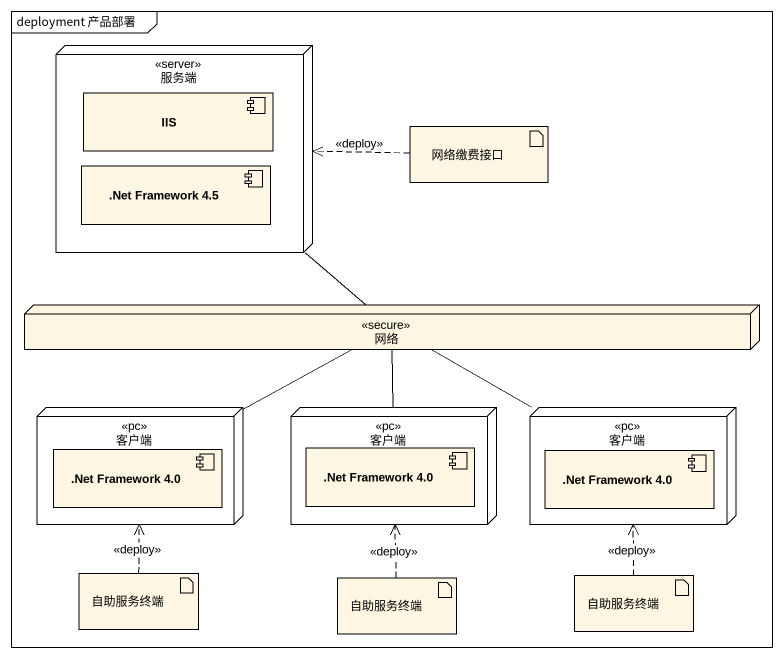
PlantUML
@startuml
mainframe deployment 产品部署
node 服务端 <<server>> {
  component IIS
  component ".Net Framework 4.5" as Net_Framework_4_5
}
artifact 网络缴费接口
node 网络 <<secure>>
node 客户端 <<pc>> {
  component ".Net Framework 4.0" as Net_Framework_4_0
}
node "客户端" as 客户端_2 <<pc>> {
  component ".Net Framework 4.0" as Net_Framework_4_0_2
}
node "客户端" as 客户端_3 <<pc>> {
  component ".Net Framework 4.0" as Net_Framework_4_0_3
}
artifact 自助服务终端
artifact "自助服务终端" as 自助服务终端_2
artifact "自助服务终端" as 自助服务终端_3
服务端 -- 网络
网络缴费接口 .left.> 服务端 : <<deploy>>
客户端 -right- 网络
客户端_2 -up- 网络
客户端_3 -left- 网络
自助服务终端 .up.> 客户端 : <<deploy>>
自助服务终端_2 .up.> 客户端_2 : <<deploy>>
自助服务终端_3 .up.> 客户端_3 : <<deploy>>
@enduml
